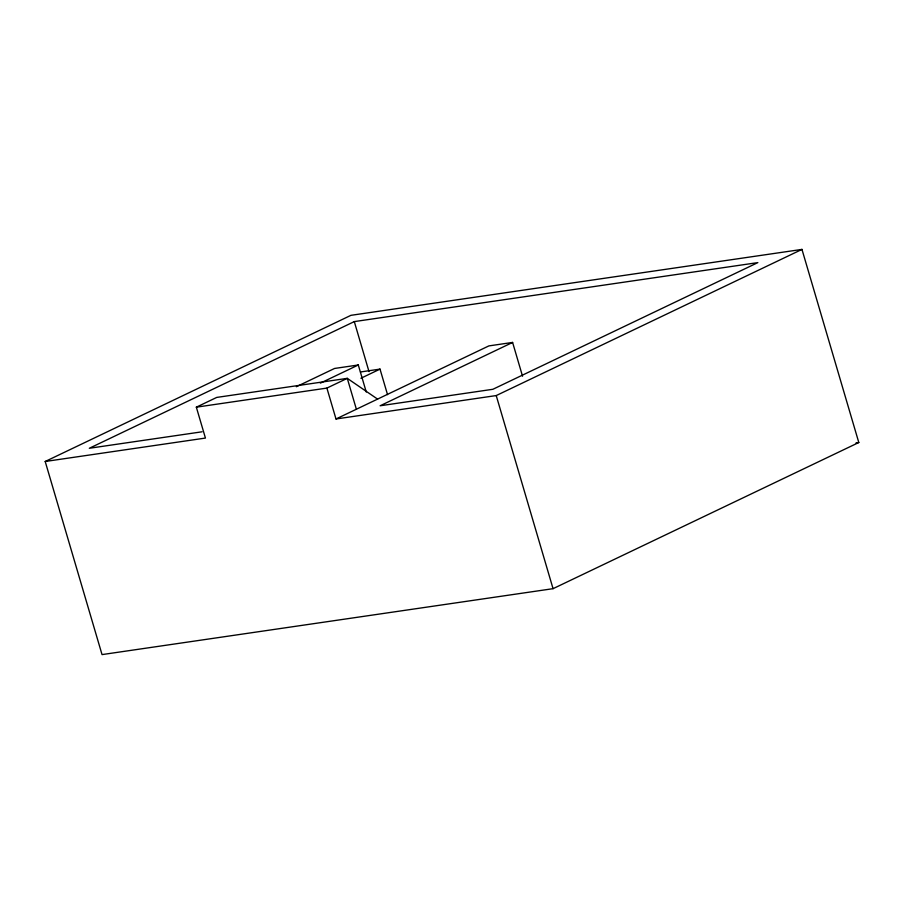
<?xml version="1.0" encoding="UTF-8"?>
<svg xmlns="http://www.w3.org/2000/svg" width="904" height="904" viewBox="0 0 904 904"><rect width="100%" height="100%" fill="white"/><g stroke="black" fill="none" stroke-linecap="round" stroke-linejoin="round"><path stroke-width="1.36" d="M45.2 461.492L350.944 315.327L801.961 249.402L858.8 442.508L553.056 588.673L102.039 654.598L45.2 461.492L205.434 438.067L196.337 407.173L216.723 397.421L347.283 378.347L377.578 399.105M522.546 376.233L512.602 342.435L380.109 405.772L492.872 389.285L757.846 262.612L354.3 321.598L89.315 448.271L202.078 431.796M296.342 386.731L334.559 368.459L358.3 364.99L366.256 392.02M320.366 383.126L358.3 364.99M196.337 407.173L326.898 388.087L347.283 378.347L356.379 409.241M360.911 378.256L380.019 369.114L387.533 394.641M326.898 388.087L335.994 418.981L488.861 345.904L512.602 342.435M335.994 418.981L496.228 395.568L801.961 249.402M360.47 371.973L380.019 369.114M856.009 442.926L858.8 442.508M496.228 395.568L553.056 588.673M354.3 321.598L369.013 371.612"/></g></svg>
